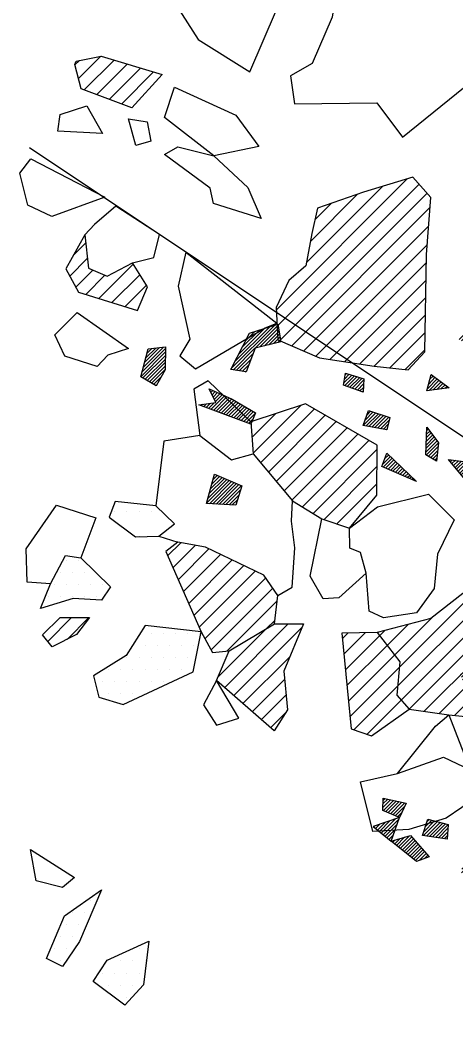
# Model space of a CAD drawing. Header units: metres. Extents: x -2.07 to 0.01, y -18 to -14.82.
# Drawn here: x -2.01 to -1.561, y -17.997 to -16.969 of the extents above; entities that cross this region are included whole.
import ezdxf

# ---------------------------------------------------------------- set-up
doc = ezdxf.new("R2010")
doc.units = ezdxf.units.M
doc.header["$LTSCALE"] = 25
doc.header["$MEASUREMENT"] = 0
doc.linetypes.add('STRICHPUNKTX2', pattern=[2, 1, -0.5, 0, -0.5])
doc.layers.get('0').update_dxf_attribs({"linetype": 'CONTINUOUS'})
for name, color, linetype in [('FEUER', 1, 'CONTINUOUS'), ('GRABUNGSGRENZE', 3, 'STRICHPUNKTX2'), ('KNOCHEN', 2, 'CONTINUOUS'), ('STEINE', 4, 'CONTINUOUS'), ('STEINESCHRAFF', 4, 'CONTINUOUS')]:
    doc.layers.add(name, color=color, linetype=linetype)

# ---------------------------------------------------------------- blocks, each defined once
blk = doc.blocks.new('*X1')
at = {"color": 0}
for p, q in [((-179.29, -1732.8), (-174.8, -1728.32)), ((-178.9, -1732.06), (-175.32, -1728.48)), ((-178.51, -1731.32), (-175.83, -1728.64)), ((-178.12, -1730.57), (-176.35, -1728.8)), ((-177.73, -1729.83), (-176.86, -1728.96)), ((-176.78, -1730.65), (-174.43, -1728.29)), ((-176.31, -1730.53), (-174.37, -1728.6)), ((-175.84, -1730.42), (-174.32, -1728.9)), ((-175.37, -1730.3), (-174.27, -1729.2)), ((-174.9, -1730.19), (-174.22, -1729.5)), ((-174.43, -1730.07), (-174.17, -1729.8)), ((-188.57, -1733.6), (-186.02, -1731.05)), ((-188.45, -1733.12), (-186.01, -1730.69)), ((-188.32, -1732.64), (-186.24, -1730.56)), ((-188.18, -1732.15), (-186.64, -1730.6)), ((-188.05, -1731.67), (-187.03, -1730.65)), ((-187.92, -1731.18), (-187.43, -1730.69)), ((-179.03, -1732.9), (-176.81, -1730.67)), ((-178.73, -1732.95), (-177.02, -1731.24)), ((-188.35, -1733.73), (-186.03, -1731.41)), ((-188.12, -1733.86), (-186.04, -1731.78)), ((-187.9, -1733.99), (-186.05, -1732.14)), ((-178.42, -1733), (-177.24, -1731.81)), ((-187.68, -1734.12), (-186.06, -1732.5)), ((-187.45, -1734.25), (-186.07, -1732.86)), ((-178.12, -1733.05), (-177.45, -1732.38)), ((-177.81, -1733.09), (-177.66, -1732.95)), ((-167.59, -1733.84), (-167.11, -1733.35)), ((-167.52, -1733.41), (-167.38, -1733.27)), ((-187.23, -1734.38), (-186.5, -1733.64)), ((-167.67, -1734.26), (-166.84, -1733.43)), ((-167.56, -1734.51), (-166.56, -1733.51)), ((-167.3, -1734.6), (-166.29, -1733.59)), ((-167.04, -1734.69), (-166.02, -1733.68)), ((-166.78, -1734.79), (-165.75, -1733.76)), ((-166.52, -1734.88), (-165.61, -1733.97)), ((-166.25, -1734.97), (-165.62, -1734.34)), ((-187.01, -1734.51), (-186.96, -1734.46)), ((-181.46, -1734.97), (-181.39, -1734.9)), ((-181.35, -1735.21), (-181.14, -1735.01)), ((-181.23, -1735.45), (-180.9, -1735.12)), ((-181.12, -1735.7), (-180.66, -1735.23)), ((-181.01, -1735.94), (-180.42, -1735.35)), ((-165.99, -1735.06), (-165.64, -1734.71)), ((-165.73, -1735.16), (-165.65, -1735.07)), ((-182.35, -1736.57), (-182.21, -1736.43)), ((-182.09, -1736.66), (-181.81, -1736.39)), ((-181.83, -1736.76), (-181.41, -1736.34)), ((-181.58, -1736.86), (-181.01, -1736.29)), ((-181.32, -1736.95), (-179.93, -1735.57)), ((-181.06, -1737.05), (-179.69, -1735.68)), ((-180.9, -1736.18), (-180.18, -1735.46)), ((-180.8, -1737.15), (-179.45, -1735.79)), ((-180.55, -1737.24), (-179.21, -1735.9)), ((-180.29, -1737.34), (-178.98, -1736.03)), ((-180.03, -1737.43), (-178.75, -1736.16)), ((-179.77, -1737.53), (-178.53, -1736.29)), ((-179.52, -1737.63), (-178.31, -1736.42)), ((-179.26, -1737.72), (-178.08, -1736.55)), ((-179, -1737.82), (-177.86, -1736.67)), ((-178.74, -1737.92), (-177.63, -1736.8)), ((-178.49, -1738.01), (-177.41, -1736.93)), ((-178.23, -1738.11), (-177.19, -1737.06)), ((-177.97, -1738.2), (-176.96, -1737.19)), ((-177.72, -1738.3), (-176.79, -1737.37)), ((-165.65, -1738.61), (-164.36, -1737.32)), ((-165.46, -1738.07), (-164.63, -1737.23)), ((-165.36, -1738.67), (-164.09, -1737.41)), ((-165.26, -1737.51), (-164.89, -1737.14)), ((-165.06, -1738.72), (-163.83, -1737.49)), ((-177.46, -1738.4), (-177.02, -1737.96)), ((-164.76, -1738.78), (-163.56, -1737.58)), ((-164.46, -1738.84), (-163.29, -1737.67)), ((-164.17, -1738.89), (-163.03, -1737.75)), ((-163.87, -1738.95), (-162.96, -1738.04)), ((-163.57, -1739.01), (-163.07, -1738.5)), ((-163.28, -1739.06), (-163.18, -1738.97)), ((-180.99, -1743.69), (-180.95, -1743.65)), ((-181.79, -1746.61), (-179.45, -1744.28)), ((-181.65, -1746.13), (-179.7, -1744.18)), ((-181.52, -1745.64), (-179.95, -1744.07)), ((-181.5, -1746.68), (-179.21, -1744.39)), ((-181.39, -1745.15), (-180.2, -1743.97)), ((-181.25, -1744.67), (-180.45, -1743.86)), ((-181.16, -1746.69), (-178.96, -1744.49)), ((-181.12, -1744.18), (-180.7, -1743.76)), ((-180.82, -1746.71), (-178.71, -1744.6)), ((-180.49, -1746.73), (-178.46, -1744.7)), ((-180.15, -1746.75), (-178.21, -1744.81)), ((-179.82, -1746.77), (-178.29, -1745.24)), ((-179.48, -1746.78), (-178.45, -1745.75)), ((-179.14, -1746.8), (-178.61, -1746.26)), ((-178.81, -1746.82), (-178.77, -1746.77))]:
    blk.add_line(p, q, dxfattribs=at)
blk = doc.blocks.new('*X2')
at = {"color": 0}
for p, q in [((-140.36, -1729.23), (-139.37, -1728.23)), ((-140.13, -1728.64), (-139.64, -1728.15)), ((-155.76, -1729.78), (-154.5, -1728.52)), ((-155.54, -1729.92), (-154.31, -1728.68)), ((-155.33, -1730.05), (-154.12, -1728.85)), ((-155.11, -1730.19), (-153.93, -1729.01)), ((-154.9, -1730.33), (-153.74, -1729.17)), ((-140.31, -1729.53), (-139.09, -1728.32)), ((-140, -1729.57), (-138.82, -1728.4)), ((-139.69, -1729.62), (-138.55, -1728.48)), ((-139.38, -1729.66), (-138.28, -1728.56)), ((-139.07, -1729.71), (-138.01, -1728.65)), ((-138.76, -1729.75), (-138.14, -1729.13)), ((-137.17, -1730.99), (-135.44, -1729.26)), ((-137.09, -1730.56), (-135.32, -1728.78)), ((-137.01, -1730.12), (-135.63, -1728.74)), ((-136.93, -1729.69), (-136.04, -1728.8)), ((-136.85, -1729.25), (-136.45, -1728.85)), ((-154.68, -1730.47), (-153.62, -1729.4)), ((-138.45, -1729.8), (-138.26, -1729.61)), ((-137.23, -1731.41), (-135.56, -1729.73)), ((-136.87, -1731.39), (-135.68, -1730.2)), ((-154.46, -1730.6), (-154.19, -1730.33)), ((-136.5, -1731.38), (-135.8, -1730.68)), ((-136.13, -1731.36), (-135.92, -1731.15)), ((-158.65, -1733.37), (-158.63, -1733.36)), ((-159.05, -1734.84), (-158.03, -1733.82)), ((-158.91, -1734.35), (-158.23, -1733.66)), ((-158.87, -1735.01), (-157.83, -1733.97)), ((-158.78, -1733.86), (-158.43, -1733.51)), ((-158.46, -1734.96), (-157.63, -1734.12)), ((-158.06, -1734.91), (-157.42, -1734.27)), ((-157.65, -1734.85), (-157.22, -1734.42)), ((-157.24, -1734.8), (-157.02, -1734.58)), ((-156.84, -1734.75), (-156.82, -1734.73)), ((-159.16, -1739.89), (-158.65, -1739.39)), ((-159.14, -1739.53), (-158.81, -1739.19)), ((-159.13, -1739.16), (-158.96, -1738.99)), ((-159.11, -1738.79), (-159.11, -1738.78)), ((-159.21, -1741.36), (-158.05, -1740.2)), ((-159.2, -1741), (-158.2, -1740)), ((-159.18, -1740.63), (-158.35, -1739.8)), ((-159.17, -1740.26), (-158.5, -1739.59)), ((-159.17, -1741.67), (-157.9, -1740.4)), ((-158.95, -1741.81), (-157.93, -1740.79)), ((-158.73, -1741.94), (-157.97, -1741.19)), ((-158.5, -1742.07), (-158.02, -1741.58)), ((-155.55, -1743.71), (-152.88, -1741.04)), ((-155.39, -1743.91), (-152.61, -1741.12)), ((-155.23, -1744.1), (-152.5, -1741.37)), ((-155.08, -1744.31), (-152.39, -1741.62)), ((-154.57, -1742.37), (-153.18, -1740.99)), ((-154.55, -1742.01), (-153.48, -1740.93)), ((-154.54, -1741.64), (-153.77, -1740.87)), ((-154.53, -1741.28), (-154.07, -1740.82)), ((-154.52, -1740.91), (-154.37, -1740.76)), ((-163.63, -1742.6), (-162.85, -1741.82)), ((-163.6, -1742.92), (-162.67, -1742)), ((-163.42, -1742.03), (-163.03, -1741.65)), ((-163.35, -1743.02), (-162.49, -1742.17)), ((-163.1, -1743.13), (-162.31, -1742.34)), ((-162.85, -1743.24), (-162.13, -1742.51)), ((-158.28, -1742.2), (-158.06, -1741.98)), ((-156.83, -1742.16), (-156.79, -1742.12)), ((-156.67, -1742.35), (-156.48, -1742.16)), ((-156.51, -1742.55), (-156.16, -1742.2)), ((-156.35, -1742.74), (-155.85, -1742.25)), ((-156.19, -1742.94), (-155.54, -1742.29)), ((-156.03, -1743.13), (-155.23, -1742.33)), ((-155.87, -1743.32), (-154.92, -1742.37)), ((-155.71, -1743.52), (-154.61, -1742.42)), ((-154.94, -1744.52), (-152.29, -1741.86)), ((-154.8, -1744.73), (-152.18, -1742.11)), ((-154.66, -1744.94), (-152.08, -1742.36)), ((-154.51, -1745.15), (-151.97, -1742.61)), ((-162.61, -1743.34), (-161.95, -1742.69)), ((-162.36, -1743.45), (-161.77, -1742.86)), ((-162.11, -1743.56), (-161.59, -1743.03)), ((-161.87, -1743.66), (-161.41, -1743.2)), ((-161.62, -1743.77), (-161.23, -1743.38)), ((-161.37, -1743.88), (-161.04, -1743.55)), ((-154.37, -1745.36), (-151.86, -1742.85)), ((-154.23, -1745.57), (-151.73, -1743.07)), ((-153.85, -1745.55), (-151.57, -1743.26)), ((-153.45, -1745.5), (-151.4, -1743.45)), ((-153.05, -1745.45), (-151.24, -1743.64)), ((-161.12, -1743.98), (-160.86, -1743.72)), ((-160.88, -1744.09), (-160.68, -1743.89)), ((-160.63, -1744.2), (-160.5, -1744.07)), ((-160.38, -1744.3), (-160.32, -1744.24)), ((-152.65, -1745.4), (-151.07, -1743.83)), ((-152.24, -1745.36), (-150.91, -1744.02)), ((-151.84, -1745.31), (-150.74, -1744.21)), ((-150.63, -1744.45), (-150.45, -1744.27)), ((-150.52, -1744.69), (-150.15, -1744.32)), ((-150.41, -1744.93), (-149.85, -1744.37)), ((-150.3, -1745.18), (-149.55, -1744.42)), ((-150.19, -1745.42), (-149.24, -1744.48)), ((-150.08, -1745.66), (-148.94, -1744.53)), ((-149.97, -1745.91), (-148.64, -1744.58)), ((-149.86, -1746.15), (-148.34, -1744.63)), ((-151.44, -1745.26), (-151.14, -1744.96)), ((-149.75, -1746.39), (-148.44, -1745.09)), ((-149.64, -1746.64), (-148.55, -1745.55)), ((-149.52, -1746.88), (-148.67, -1746.02)), ((-149.41, -1747.12), (-148.78, -1746.49)), ((-149.3, -1747.37), (-148.9, -1746.96)), ((-149.19, -1747.61), (-149.01, -1747.43)), ((-139.12, -1761.93), (-137.89, -1760.7)), ((-138.97, -1762.14), (-137.61, -1760.78)), ((-138.88, -1761.34), (-138.16, -1760.62)), ((-138.83, -1762.35), (-137.34, -1760.86)), ((-138.68, -1762.56), (-137.07, -1760.94)), ((-138.54, -1762.77), (-136.79, -1761.02)), ((-138.4, -1762.97), (-136.52, -1761.1)), ((-138.25, -1763.18), (-136.24, -1761.18)), ((-138.11, -1763.39), (-135.97, -1761.26)), ((-137.96, -1763.6), (-135.7, -1761.33)), ((-137.82, -1763.81), (-135.42, -1761.41)), ((-137.64, -1763.98), (-135.15, -1761.49)), ((-137.38, -1764.08), (-134.87, -1761.57)), ((-137.12, -1764.17), (-134.6, -1761.65)), ((-136.86, -1764.27), (-134.33, -1761.73)), ((-136.61, -1764.37), (-134.14, -1761.9)), ((-136.35, -1764.46), (-133.99, -1762.1)), ((-155.44, -1764.81), (-153.58, -1762.96)), ((-155.34, -1765.07), (-153.46, -1763.19)), ((-136.09, -1764.56), (-133.84, -1762.31)), ((-135.83, -1764.65), (-133.69, -1762.51)), ((-135.58, -1764.75), (-133.54, -1762.71)), ((-135.32, -1764.85), (-133.39, -1762.92)), ((-135.06, -1764.94), (-133.24, -1763.12)), ((-155.63, -1764.3), (-155.53, -1764.2)), ((-155.53, -1764.55), (-154.53, -1763.55)), ((-155.05, -1765.13), (-153.35, -1763.43)), ((-154.39, -1764.83), (-153.23, -1763.66)), ((-153.73, -1764.52), (-153.11, -1763.9)), ((-153.07, -1764.22), (-152.99, -1764.14)), ((-134.55, -1764.78), (-133.09, -1763.33)), ((-133.89, -1764.48), (-132.94, -1763.53)), ((-133.23, -1764.17), (-132.79, -1763.73)), ((-153.56, -1767.18), (-152.54, -1766.16)), ((-153.4, -1767.37), (-152.03, -1766)), ((-153.24, -1767.56), (-151.51, -1765.83)), ((-153.08, -1767.76), (-150.99, -1765.67)), ((-152.92, -1767.95), (-150.47, -1765.5)), ((-152.76, -1768.15), (-150.27, -1765.65)), ((-152.52, -1768.26), (-150.2, -1765.94)), ((-151.76, -1767.85), (-150.13, -1766.22)), ((-153.87, -1766.79), (-153.58, -1766.49)), ((-153.72, -1766.98), (-153.06, -1766.33)), ((-151, -1767.44), (-150.06, -1766.5)), ((-150.24, -1767.04), (-149.99, -1766.79)), ((-147.11, -1767.8), (-146.54, -1767.23)), ((-147.02, -1767.36), (-146.75, -1767.08)), ((-147.27, -1768.67), (-146.12, -1767.52)), ((-147.19, -1768.23), (-146.33, -1767.37)), ((-147.17, -1768.92), (-145.91, -1767.66)), ((-146.95, -1769.05), (-145.71, -1767.81)), ((-146.73, -1769.18), (-145.5, -1767.95)), ((-146.5, -1769.31), (-145.29, -1768.1)), ((-146.28, -1769.45), (-145.08, -1768.24)), ((-146.06, -1769.58), (-145.04, -1768.56)), ((-145.84, -1769.71), (-145.28, -1769.15)), ((-145.62, -1769.84), (-145.52, -1769.74)), ((-145.55, -1770.12), (-145.32, -1769.9)), ((-145.52, -1770.45), (-145.01, -1769.94)), ((-145.49, -1770.77), (-144.69, -1769.98)), ((-145.46, -1771.1), (-144.38, -1770.01)), ((-145.43, -1771.42), (-144.06, -1770.05)), ((-145, -1771.35), (-143.75, -1770.09)), ((-144.43, -1771.13), (-143.43, -1770.13)), ((-143.86, -1770.92), (-143.12, -1770.17)), ((-143.29, -1770.7), (-142.8, -1770.21)), ((-142.72, -1770.48), (-142.49, -1770.25)), ((-152.98, -1776.14), (-151.15, -1774.32)), ((-152.55, -1776.06), (-150.98, -1774.5)), ((-152.11, -1775.98), (-150.81, -1774.68)), ((-151.68, -1775.9), (-150.64, -1774.87)), ((-151.24, -1775.82), (-150.47, -1775.05)), ((-150.81, -1775.74), (-150.31, -1775.24)), ((-150.38, -1775.66), (-150.14, -1775.42)), ((-150.53, -1777.58), (-148.85, -1775.9)), ((-150.45, -1777.85), (-148.58, -1775.98)), ((-150.4, -1777.1), (-149.13, -1775.83)), ((-150.26, -1776.61), (-149.4, -1775.75)), ((-150.13, -1776.12), (-149.68, -1775.67)), ((-150.13, -1777.89), (-148.3, -1776.06)), ((-149.99, -1775.63), (-149.96, -1775.6)), ((-149.81, -1777.92), (-148.02, -1776.14)), ((-149.49, -1777.96), (-147.75, -1776.21)), ((-149.17, -1777.99), (-147.47, -1776.29)), ((-148.85, -1778.02), (-147.26, -1776.43)), ((-163.64, -1777.96), (-162.83, -1777.16)), ((-163.62, -1777.59), (-163.12, -1777.1)), ((-163.61, -1777.22), (-163.41, -1777.03)), ((-163.61, -1778.29), (-162.54, -1777.22)), ((-163.36, -1778.39), (-162.25, -1777.29)), ((-163.11, -1778.49), (-161.96, -1777.35)), ((-162.86, -1778.6), (-161.67, -1777.41)), ((-162.61, -1778.7), (-161.38, -1777.48)), ((-148.53, -1778.06), (-147.66, -1777.19)), ((-162.36, -1778.81), (-161.39, -1777.84)), ((-162.11, -1778.91), (-161.68, -1778.48)), ((-148.21, -1778.09), (-148.06, -1777.94)), ((-164.38, -1780.12), (-163.93, -1779.67)), ((-164.18, -1780.28), (-163.4, -1779.49)), ((-163.99, -1780.44), (-162.87, -1779.31)), ((-163.8, -1780.6), (-162.33, -1779.13)), ((-163.61, -1780.76), (-161.95, -1779.11)), ((-163.41, -1780.92), (-162.15, -1779.66)), ((-159.46, -1780.85), (-158.02, -1779.41)), ((-159.44, -1780.49), (-158.3, -1779.34)), ((-159.27, -1779.95), (-158.58, -1779.26)), ((-159.15, -1780.9), (-157.74, -1779.49)), ((-159.09, -1779.42), (-158.85, -1779.19)), ((-158.84, -1780.94), (-157.46, -1779.57)), ((-158.53, -1780.98), (-157.18, -1779.64)), ((-144.45, -1781.76), (-142.01, -1779.31)), ((-144.2, -1781.86), (-142, -1779.66)), ((-164.57, -1779.95), (-164.47, -1779.85)), ((-163.22, -1781.08), (-162.35, -1780.21)), ((-158.22, -1781.03), (-156.91, -1779.72)), ((-157.91, -1781.07), (-156.93, -1780.09)), ((-157.6, -1781.12), (-156.95, -1780.47)), ((-148.67, -1780.67), (-148.66, -1780.66)), ((-143.94, -1781.95), (-141.99, -1780)), ((-143.68, -1782.05), (-141.98, -1780.34)), ((-143.43, -1782.15), (-141.97, -1780.69)), ((-163.03, -1781.24), (-162.54, -1780.76)), ((-162.84, -1781.4), (-162.74, -1781.3)), ((-162.64, -1781.56), (-162.41, -1781.33)), ((-162.44, -1781.72), (-161.9, -1781.17)), ((-162.24, -1781.87), (-161.39, -1781.02)), ((-162.05, -1782.03), (-160.88, -1780.86)), ((-161.85, -1782.18), (-160.65, -1780.99)), ((-161.65, -1782.34), (-160.49, -1781.18)), ((-161.45, -1782.5), (-160.32, -1781.37)), ((-161.26, -1782.65), (-160.16, -1781.55)), ((-157.29, -1781.16), (-156.98, -1780.85)), ((-149.09, -1782.15), (-148.41, -1781.47)), ((-148.95, -1781.66), (-148.49, -1781.2)), ((-148.81, -1781.16), (-148.58, -1780.93)), ((-144.71, -1781.66), (-144.09, -1781.05)), ((-143.17, -1782.24), (-141.96, -1781.03)), ((-142.91, -1782.34), (-141.95, -1781.38)), ((-142.66, -1782.44), (-141.94, -1781.72)), ((-161.06, -1782.81), (-159.99, -1781.74)), ((-160.86, -1782.96), (-159.83, -1781.93)), ((-160.66, -1783.12), (-159.66, -1782.12)), ((-160.46, -1783.27), (-159.5, -1782.31)), ((-160.27, -1783.43), (-159.33, -1782.49)), ((-159.87, -1783.39), (-159.17, -1782.68)), ((-149.23, -1782.65), (-148.32, -1781.74)), ((-149.07, -1782.84), (-148.24, -1782.01)), ((-148.91, -1783.03), (-148.15, -1782.28)), ((-148.74, -1783.22), (-148.07, -1782.55)), ((-142.4, -1782.53), (-141.93, -1782.07)), ((-142.14, -1782.63), (-141.92, -1782.41)), ((-159.34, -1783.21), (-159, -1782.87)), ((-155.53, -1784.7), (-154.16, -1783.33)), ((-155.49, -1784.31), (-154.42, -1783.25)), ((-155.28, -1783.74), (-154.69, -1783.16)), ((-155.23, -1784.76), (-153.9, -1783.42)), ((-155.06, -1783.17), (-154.95, -1783.07)), ((-154.93, -1784.81), (-153.63, -1783.51)), ((-154.63, -1784.87), (-153.37, -1783.6)), ((-154.34, -1784.92), (-153.1, -1783.69)), ((-154.04, -1784.98), (-152.84, -1783.78)), ((-148.58, -1783.41), (-147.98, -1782.81)), ((-148.42, -1783.6), (-147.9, -1783.08)), ((-148.25, -1783.79), (-147.81, -1783.35)), ((-148.09, -1783.98), (-147.73, -1783.62)), ((-153.74, -1785.04), (-152.57, -1783.87)), ((-153.44, -1785.09), (-152.83, -1784.47)), ((-147.93, -1784.17), (-147.65, -1783.89)), ((-147.76, -1784.36), (-147.56, -1784.16)), ((-147.6, -1784.55), (-147.48, -1784.43)), ((-147.44, -1784.74), (-147.39, -1784.7)), ((-153.14, -1785.15), (-153.11, -1785.11)), ((-147.27, -1784.93), (-147.22, -1784.88)), ((-147.11, -1785.12), (-146.93, -1784.94)), ((-146.94, -1785.31), (-146.63, -1785)), ((-146.78, -1785.5), (-146.34, -1785.06)), ((-146.61, -1785.68), (-146.05, -1785.12)), ((-146.44, -1785.87), (-145.75, -1785.18)), ((-146.28, -1786.06), (-145.46, -1785.24)), ((-146.11, -1786.25), (-145.17, -1785.3)), ((-145.95, -1786.43), (-144.87, -1785.36)), ((-145.78, -1786.62), (-144.58, -1785.42)), ((-145.61, -1786.81), (-144.29, -1785.48)), ((-145.45, -1787), (-143.99, -1785.54)), ((-145.19, -1787.09), (-143.7, -1785.6)), ((-144.23, -1786.48), (-143.41, -1785.66)), ((-143.26, -1785.87), (-143.11, -1785.72)), ((-141.12, -1787.97), (-138.9, -1785.75)), ((-141.09, -1787.59), (-138.68, -1785.18)), ((-152.55, -1786.32), (-152.33, -1786.1)), ((-152.47, -1786.59), (-151.94, -1786.06)), ((-152.38, -1786.86), (-151.55, -1786.03)), ((-152.3, -1787.13), (-151.16, -1785.99)), ((-152.21, -1787.39), (-150.77, -1785.96)), ((-151.64, -1787.18), (-150.38, -1785.92)), ((-150.34, -1786.23), (-149.99, -1785.89)), ((-141.15, -1788.36), (-139.12, -1786.33)), ((-141.07, -1787.21), (-140.13, -1786.28)), ((-151.32, -1791.1), (-148.05, -1787.83)), ((-150.88, -1791.01), (-147.75, -1787.89)), ((-141.21, -1789.12), (-139.56, -1787.47)), ((-141.18, -1788.74), (-139.34, -1786.9)), ((-152.09, -1790.11), (-150.85, -1788.86)), ((-151.94, -1790.31), (-150.29, -1788.66)), ((-151.78, -1790.5), (-149.73, -1788.45)), ((-151.63, -1790.7), (-149.17, -1788.24)), ((-151.47, -1790.9), (-148.61, -1788.03)), ((-150.19, -1790.67), (-147.74, -1788.23)), ((-149.49, -1790.33), (-147.73, -1788.58)), ((-148.8, -1789.99), (-147.72, -1788.92)), ((-141.26, -1789.88), (-139.8, -1788.42)), ((-141.24, -1789.5), (-139.7, -1787.96)), ((-140.97, -1789.94), (-139.91, -1788.88)), ((-152.56, -1789.51), (-152.54, -1789.49)), ((-152.41, -1789.71), (-151.97, -1789.28)), ((-152.25, -1789.91), (-151.41, -1789.07)), ((-148.11, -1789.65), (-147.72, -1789.26)), ((-140.67, -1790), (-140.02, -1789.34)), ((-140.37, -1790.05), (-140.12, -1789.8))]:
    blk.add_line(p, q, dxfattribs=at)
blk = doc.blocks.new('*X11')
at = {"color": 0}
for p, q in [((-195.35, -1701.49), (-194.89, -1701.03)), ((-194.98, -1702.89), (-192.69, -1700.59)), ((-194.4, -1704.07), (-191.32, -1700.99)), ((-193.11, -1704.55), (-189.96, -1701.4)), ((-191.83, -1705.04), (-188.6, -1701.81)), ((-190.54, -1705.52), (-187.25, -1702.22)), ((-174.63, -1726.73), (-161.12, -1713.22)), ((-174.53, -1728.39), (-159.9, -1713.77)), ((-174.24, -1729.88), (-159.08, -1714.71)), ((-171.5, -1721.83), (-163.68, -1714.01)), ((-171.09, -1719.66), (-166.28, -1714.84)), ((-170.63, -1717.43), (-168.96, -1715.76)), ((-173.01, -1730.41), (-158.78, -1716.18)), ((-171.77, -1730.94), (-158.92, -1718.09)), ((-195.49, -1721.07), (-194.24, -1719.82)), ((-170.54, -1731.47), (-159.05, -1719.99)), ((-195.88, -1723.23), (-194.08, -1721.43)), ((-192.89, -1725.55), (-189.34, -1722)), ((-169.1, -1731.81), (-159.14, -1721.85)), ((-195.27, -1724.39), (-193.51, -1722.63)), ((-191.55, -1725.97), (-188.67, -1723.09)), ((-194.24, -1725.12), (-192.27, -1723.15)), ((-167.57, -1732.05), (-159.17, -1723.65)), ((-190.2, -1726.39), (-187.99, -1724.18)), ((-166.04, -1732.29), (-159.2, -1725.44)), ((-164.52, -1732.52), (-159.23, -1727.24)), ((-162.92, -1732.69), (-159.27, -1729.04)), ((-161.32, -1732.86), (-159.3, -1730.84)), ((-177.11, -1739.81), (-174.7, -1737.41)), ((-176.98, -1741.46), (-172.08, -1736.56)), ((-176.22, -1742.46), (-170.68, -1736.92)), ((-175.41, -1743.42), (-169.56, -1737.57)), ((-174.61, -1744.39), (-168.44, -1738.22)), ((-173.8, -1745.35), (-167.32, -1738.87)), ((-173, -1746.31), (-166.21, -1739.52)), ((-171.92, -1747), (-165.09, -1740.17)), ((-170.82, -1747.67), (-164.24, -1741.08)), ((-169.69, -1748.3), (-164.24, -1742.85)), ((-168.37, -1748.75), (-164.24, -1744.63)), ((-185.81, -1752.05), (-184.46, -1750.7)), ((-185.27, -1753.28), (-182.96, -1750.97)), ((-184.72, -1754.5), (-181.56, -1751.33)), ((-184.18, -1755.72), (-180.36, -1751.9)), ((-183.63, -1756.95), (-179.16, -1752.47)), ((-183.09, -1758.17), (-177.97, -1753.05)), ((-182.55, -1759.39), (-176.77, -1753.62)), ((-181.95, -1760.57), (-175.7, -1754.31)), ((-181.33, -1761.71), (-174.98, -1755.36)), ((-179.68, -1761.84), (-174.52, -1756.67)), ((-162.11, -1765.47), (-153.1, -1756.46)), ((-161.93, -1763.52), (-154.53, -1756.13)), ((-161.76, -1766.89), (-151.83, -1756.96)), ((-198.15, -1760.86), (-195.69, -1758.4)), ((-196.16, -1760.64), (-193.93, -1758.4)), ((-179.92, -1765.61), (-173.37, -1759.06)), ((-175.61, -1759.53), (-174.77, -1758.69)), ((-163.2, -1761.27), (-161.04, -1759.1)), ((-162.43, -1762.26), (-158.49, -1758.32)), ((-160.93, -1767.83), (-151.81, -1758.71)), ((-180.62, -1764.54), (-175.61, -1759.53)), ((-178.98, -1766.44), (-171.93, -1759.39)), ((-167.8, -1760.56), (-167.23, -1759.99)), ((-167.65, -1762.17), (-165.44, -1759.97)), ((-163.98, -1760.27), (-163.45, -1759.75)), ((-167.49, -1763.79), (-163.98, -1760.27)), ((-167.34, -1765.4), (-163.2, -1761.27)), ((-159.38, -1768.05), (-152.82, -1761.49)), ((-178.04, -1767.26), (-173.23, -1762.45)), ((-167.18, -1767.01), (-162.43, -1762.26)), ((-167.03, -1768.62), (-161.93, -1763.52)), ((-157.83, -1768.27), (-152.85, -1763.29)), ((-177.1, -1768.09), (-173.77, -1764.76)), ((-166.61, -1769.97), (-162.11, -1765.47)), ((-156.26, -1768.47), (-153.28, -1765.49)), ((-176.15, -1768.91), (-173.61, -1766.37)), ((-165.29, -1770.43), (-161.76, -1766.89)), ((-175.21, -1769.74), (-173.57, -1768.1)), ((-160.99, -1767.89), (-160.93, -1767.83))]:
    blk.add_line(p, q, dxfattribs=at)
blk = doc.blocks.new('*X16')
at = {"color": 0}
for p, q in [((-191.25, -1747.5), (-191.25, -1747.5)), ((-190, -1747.5), (-190, -1747.5)), ((-188.75, -1747.5), (-188.75, -1747.5)), ((-187.5, -1747.5), (-187.5, -1747.5)), ((-188.75, -1750), (-188.75, -1750)), ((-187.5, -1750), (-187.5, -1750)), ((-196.25, -1752.5), (-196.25, -1752.5)), ((-195, -1752.5), (-195, -1752.5)), ((-196.875, -1753.75), (-196.875, -1753.75)), ((-195.625, -1753.75), (-195.625, -1753.75)), ((-194.375, -1753.75), (-194.375, -1753.75)), ((-197.5, -1755), (-197.5, -1755)), ((-196.25, -1755), (-196.25, -1755)), ((-195, -1755), (-195, -1755)), ((-193.75, -1755), (-193.75, -1755)), ((-192.5, -1755), (-192.5, -1755)), ((-198.125, -1756.25), (-198.125, -1756.25)), ((-196.875, -1756.25), (-196.875, -1756.25)), ((-195.625, -1756.25), (-195.625, -1756.25)), ((-194.375, -1756.25), (-194.375, -1756.25)), ((-193.125, -1756.25), (-193.125, -1756.25)), ((-187.5, -1760), (-187.5, -1760)), ((-186.25, -1760), (-186.25, -1760)), ((-185, -1760), (-185, -1760)), ((-183.75, -1760), (-183.75, -1760)), ((-182.5, -1760), (-182.5, -1760)), ((-189.375, -1761.25), (-189.375, -1761.25)), ((-188.125, -1761.25), (-188.125, -1761.25)), ((-186.875, -1761.25), (-186.875, -1761.25)), ((-185.625, -1761.25), (-185.625, -1761.25)), ((-184.375, -1761.25), (-184.375, -1761.25)), ((-183.125, -1761.25), (-183.125, -1761.25)), ((-190, -1762.5), (-190, -1762.5)), ((-188.75, -1762.5), (-188.75, -1762.5)), ((-187.5, -1762.5), (-187.5, -1762.5)), ((-186.25, -1762.5), (-186.25, -1762.5)), ((-185, -1762.5), (-185, -1762.5)), ((-183.75, -1762.5), (-183.75, -1762.5)), ((-191.875, -1763.75), (-191.875, -1763.75)), ((-190.625, -1763.75), (-190.625, -1763.75)), ((-189.375, -1763.75), (-189.375, -1763.75)), ((-188.125, -1763.75), (-188.125, -1763.75)), ((-186.875, -1763.75), (-186.875, -1763.75)), ((-185.625, -1763.75), (-185.625, -1763.75)), ((-184.375, -1763.75), (-184.375, -1763.75)), ((-183.125, -1763.75), (-183.125, -1763.75)), ((-192.5, -1765), (-192.5, -1765)), ((-191.25, -1765), (-191.25, -1765)), ((-190, -1765), (-190, -1765)), ((-188.75, -1765), (-188.75, -1765)), ((-187.5, -1765), (-187.5, -1765)), ((-186.25, -1765), (-186.25, -1765)), ((-191.875, -1766.25), (-191.875, -1766.25)), ((-190.625, -1766.25), (-190.625, -1766.25)), ((-189.375, -1766.25), (-189.375, -1766.25)), ((-188.125, -1766.25), (-188.125, -1766.25)), ((-193.75, -1787.5), (-193.75, -1787.5)), ((-195.625, -1788.75), (-195.625, -1788.75)), ((-194.375, -1788.75), (-194.375, -1788.75)), ((-196.25, -1790), (-196.25, -1790)), ((-195, -1790), (-195, -1790)), ((-196.875, -1791.25), (-196.875, -1791.25)), ((-195.625, -1791.25), (-195.625, -1791.25)), ((-197.5, -1792.5), (-197.5, -1792.5)), ((-196.25, -1792.5), (-196.25, -1792.5)), ((-188.75, -1792.5), (-188.75, -1792.5)), ((-196.875, -1793.75), (-196.875, -1793.75)), ((-191.875, -1793.75), (-191.875, -1793.75)), ((-190.625, -1793.75), (-190.625, -1793.75)), ((-189.375, -1793.75), (-189.375, -1793.75)), ((-188.125, -1793.75), (-188.125, -1793.75)), ((-192.5, -1795), (-192.5, -1795)), ((-191.25, -1795), (-191.25, -1795)), ((-190, -1795), (-190, -1795)), ((-188.75, -1795), (-188.75, -1795)), ((-191.875, -1796.25), (-191.875, -1796.25)), ((-190.625, -1796.25), (-190.625, -1796.25)), ((-189.375, -1796.25), (-189.375, -1796.25)), ((-191.25, -1797.5), (-191.25, -1797.5)), ((-190, -1797.5), (-190, -1797.5))]:
    blk.add_line(p, q, dxfattribs=at)

msp = doc.modelspace()

# ---------------------------------------------------------------- linework, layer by layer
at = {"layer": 'GRABUNGSGRENZE', "flags": 128}
msp.add_lwpolyline([(-1.2793, -17.9974), (-1.0735, -17.7184), (-2.0004, -17.1003)], dxfattribs=at)
at = {"layer": 'KNOCHEN'}
for points in [[(-1.7931, -17.3285), (-1.7736, -17.2912), (-1.7444, -17.282), (-1.7414, -17.3), (-1.768, -17.3066), (-1.7773, -17.3311), (-1.7931, -17.3285)], [(-1.8858, -17.336), (-1.878, -17.3073), (-1.8601, -17.3053), (-1.8607, -17.3289), (-1.8699, -17.3452), (-1.8858, -17.336)], [(-1.677, -17.3446), (-1.6749, -17.3323), (-1.656, -17.338), (-1.6566, -17.3518), (-1.677, -17.3446)], [(-1.5911, -17.3504), (-1.5864, -17.3336), (-1.568, -17.3474), (-1.5911, -17.3504)], [(-1.8259, -17.3648), (-1.8085, -17.3627), (-1.8152, -17.3484), (-1.8152, -17.3484), (-1.7917, -17.3592), (-1.7676, -17.3731), (-1.7723, -17.3848), (-1.8259, -17.3648)], [(-1.6566, -17.3861), (-1.651, -17.3708), (-1.629, -17.378), (-1.6321, -17.3908), (-1.6566, -17.3861)], [(-1.5922, -17.4164), (-1.5911, -17.3878), (-1.5911, -17.3878), (-1.5789, -17.4042), (-1.581, -17.4231), (-1.5922, -17.4164)], [(-1.6373, -17.4286), (-1.6321, -17.4148), (-1.6015, -17.444), (-1.6015, -17.444), (-1.6373, -17.4286)], [(-1.5687, -17.4211), (-1.5457, -17.4242), (-1.5451, -17.4073), (-1.5262, -17.4109), (-1.5181, -17.4299), (-1.5073, -17.4422), (-1.513, -17.4524), (-1.5422, -17.4559), (-1.5518, -17.4416), (-1.5687, -17.4211)], [(-1.818, -17.4666), (-1.8097, -17.4364), (-1.7816, -17.4483), (-1.7878, -17.4682), (-1.818, -17.4666)], [(-1.6365, -17.7827), (-1.636, -17.7699), (-1.6124, -17.7751), (-1.6191, -17.7899), (-1.6365, -17.7827)], [(-1.6279, -17.8144), (-1.6191, -17.7899), (-1.6463, -17.7991), (-1.6279, -17.8144)], [(-1.5956, -17.8084), (-1.59, -17.7915), (-1.569, -17.7972), (-1.57, -17.812), (-1.5956, -17.8084)], [(-1.6279, -17.8144), (-1.6079, -17.8084), (-1.5885, -17.8304), (-1.6018, -17.835), (-1.6279, -17.8144)]]:
    msp.add_lwpolyline(points, dxfattribs=at)
at = {"layer": 'STEINE'}
for points in [[(-1.6836, -16.8477), (-1.7515, -16.7744), (-1.7898, -16.7303), (-1.8444, -16.6831), (-1.8848, -16.6764), (-1.8961, -16.6887), (-1.8764, -16.7798), (-1.8734, -16.8141), (-1.9017, -16.9256), (-1.8542, -16.9456), (-1.8267, -16.9887), (-1.7735, -17.022), (-1.7458, -16.9581), (-1.7063, -16.9347), (-1.6877, -16.8641), (-1.6836, -16.8477)], [(-1.9521, -17.0109), (-1.9265, -17.0058), (-1.8636, -17.0249), (-1.8949, -17.0591), (-1.947, -17.0396), (-1.9536, -17.0145)]]:
    msp.add_lwpolyline(points, close=True, dxfattribs=at)
for points in [[(-1.6028, -16.8525), (-1.6576, -16.9066), (-1.6833, -16.9342), (-1.6885, -16.9659), (-1.709, -17.0135), (-1.7316, -17.0262), (-1.7275, -17.0549), (-1.6426, -17.054), (-1.6161, -17.0894), (-1.5443, -17.0312), (-1.5371, -17.0195), (-1.4965, -16.9438), (-1.495, -16.9224), (-1.4887, -16.8927), (-1.5067, -16.8998), (-1.5281, -16.8737), (-1.5741, -16.8592), (-1.6028, -16.8525)], [(-1.8611, -17.0689), (-1.8508, -17.0377), (-1.7879, -17.0665), (-1.764, -17.0988), (-1.8106, -17.1084), (-1.8611, -17.0689)], [(-1.9712, -17.083), (-1.9686, -17.0661), (-1.9414, -17.057), (-1.9251, -17.0857), (-1.9712, -17.083)], [(-1.8909, -17.098), (-1.8985, -17.0704), (-1.879, -17.0735), (-1.8755, -17.0935), (-1.8909, -17.098)], [(-1.8612, -17.1073), (-1.8474, -17.0991), (-1.8106, -17.1084), (-1.7753, -17.1413), (-1.7616, -17.173), (-1.8107, -17.1576), (-1.8142, -17.1417), (-1.8612, -17.1073)], [(-1.9227, -17.1512), (-1.9775, -17.171), (-2.002, -17.1592), (-2.0102, -17.1264), (-1.9989, -17.1116), (-1.9227, -17.1512)], [(-1.7464, -17.2646), (-1.7444, -17.2979), (-1.7015, -17.3164), (-1.6452, -17.3252), (-1.6104, -17.3289), (-1.593, -17.3105), (-1.5913, -17.2102), (-1.587, -17.1514), (-1.6054, -17.1304), (-1.6561, -17.1461), (-1.7037, -17.1624), (-1.7094, -17.1885), (-1.7156, -17.2217), (-1.7331, -17.237), (-1.7464, -17.2646)], [(-1.9115, -17.1604), (-1.9335, -17.1793), (-1.9433, -17.19), (-1.9397, -17.2243), (-1.9203, -17.2325), (-1.8942, -17.2188), (-1.8722, -17.2132), (-1.8665, -17.1897), (-1.9115, -17.1604)], [(-1.9433, -17.19), (-1.9628, -17.2248), (-1.95, -17.2488), (-1.8892, -17.2679), (-1.8789, -17.2434), (-1.8942, -17.2188)], [(-1.8394, -17.2076), (-1.8472, -17.2429), (-1.835, -17.2972), (-1.8453, -17.3146), (-1.8294, -17.3279), (-1.7577, -17.2856), (-1.7454, -17.281)], [(-1.8394, -17.2076), (-1.7454, -17.281)], [(-1.9742, -17.2928), (-1.9511, -17.2698), (-1.8985, -17.3068), (-1.9195, -17.3139), (-1.9308, -17.3256), (-1.964, -17.3148), (-1.9742, -17.2928)], [(-1.7723, -17.3823), (-1.8162, -17.3402), (-1.831, -17.3489), (-1.825, -17.3965), (-1.7923, -17.4216), (-1.7698, -17.4155)], [(-1.7723, -17.3823), (-1.7698, -17.4155), (-1.7295, -17.4637), (-1.6993, -17.4822), (-1.6707, -17.492), (-1.6425, -17.4578), (-1.6423, -17.4066), (-1.7159, -17.364), (-1.7723, -17.3823)], [(-1.825, -17.3965), (-1.8618, -17.4025), (-1.8702, -17.469)], [(-1.6504, -17.5775), (-1.6534, -17.5381), (-1.6595, -17.5171), (-1.6702, -17.5125), (-1.6707, -17.492), (-1.642, -17.4701), (-1.5892, -17.4569), (-1.5627, -17.4835), (-1.5802, -17.5188), (-1.5833, -17.5541), (-1.6018, -17.5791), (-1.6356, -17.5842), (-1.6504, -17.5775)], [(-1.8702, -17.469), (-1.9121, -17.4644), (-1.9183, -17.4807), (-1.8912, -17.5007), (-1.8672, -17.5003), (-1.8508, -17.4875), (-1.8702, -17.469)], [(-1.7445, -17.5614), (-1.7296, -17.5528), (-1.727, -17.5123), (-1.7305, -17.4847), (-1.7295, -17.4637)], [(-1.9788, -17.5491), (-2.0029, -17.5476), (-2.0038, -17.5133), (-1.9725, -17.4683), (-1.9321, -17.4812), (-1.9476, -17.5226)], [(-1.6534, -17.5381), (-1.6816, -17.5636), (-1.6979, -17.5646), (-1.7112, -17.5415), (-1.6993, -17.4822)], [(-1.8672, -17.5003), (-1.8477, -17.5064)], [(-1.8477, -17.5064), (-1.86, -17.5161), (-1.8234, -17.5986), (-1.8117, -17.6201), (-1.7948, -17.6181), (-1.7481, -17.5906), (-1.7445, -17.5614), (-1.7588, -17.5404), (-1.8191, -17.5116), (-1.8477, -17.5064)], [(-1.9891, -17.5747), (-1.9788, -17.5491), (-1.9634, -17.52), (-1.9476, -17.5226), (-1.9169, -17.5524), (-1.9262, -17.5661), (-1.9553, -17.5645), (-1.9891, -17.5747)], [(-1.5183, -17.5675), (-1.5541, -17.5593), (-1.587, -17.5848), (-1.6422, -17.5995), (-1.6188, -17.6297), (-1.6219, -17.664), (-1.6092, -17.6784), (-1.5682, -17.6841), (-1.5478, -17.6862), (-1.5288, -17.6463)], [(-1.9871, -17.6018), (-1.9687, -17.584), (-1.9385, -17.584), (-1.9518, -17.6014), (-1.9769, -17.6141)], [(-1.7481, -17.5906), (-1.718, -17.5906), (-1.7385, -17.6392), (-1.7345, -17.6791), (-1.7484, -17.7006), (-1.8076, -17.6488), (-1.7948, -17.6181)], [(-1.8234, -17.5986), (-1.8812, -17.5923), (-1.9007, -17.623), (-1.9345, -17.6439), (-1.9289, -17.6659), (-1.9039, -17.6736), (-1.8317, -17.64), (-1.8234, -17.5986)], [(-1.6422, -17.5995), (-1.6786, -17.5999), (-1.6691, -17.6987), (-1.6481, -17.7059), (-1.6092, -17.6784)], [(-1.9769, -17.6141), (-1.9871, -17.6018)], [(-1.8076, -17.6488), (-1.821, -17.6738), (-1.8077, -17.6948), (-1.7847, -17.6877), (-1.8076, -17.6488)], [(-1.6211, -17.7444), (-1.5821, -17.6958), (-1.5682, -17.6841), (-1.5464, -17.7409)], [(-1.6094, -17.8022), (-1.6468, -17.8042), (-1.6595, -17.753), (-1.6211, -17.7444), (-1.574, -17.7276), (-1.5464, -17.7409), (-1.5387, -17.7686), (-1.571, -17.7905), (-1.6094, -17.8022)], [(-1.9933, -17.8551), (-1.9994, -17.8229), (-1.9539, -17.8516), (-1.9662, -17.8618), (-1.9933, -17.8551)], [(-1.9827, -17.935), (-1.9642, -17.891), (-1.9263, -17.8645), (-1.9489, -17.9176), (-1.9664, -17.9432), (-1.9827, -17.935)], [(-1.9347, -17.9586), (-1.9203, -17.9366), (-1.8773, -17.9173), (-1.883, -17.9623), (-1.902, -17.9832), (-1.9347, -17.9586)]]:
    msp.add_lwpolyline(points, dxfattribs=at)

# ---------------------------------------------------------------- block references
at = {"layer": 'FEUER', "xscale": 0.01, "yscale": 0.01, "zscale": 0.01}
msp.add_blockref('*X11', (0, 0), dxfattribs=at)
at = {"layer": 'KNOCHEN', "xscale": 0.01, "yscale": 0.01, "zscale": 0.01}
for name in ['*X2', '*X1']:
    msp.add_blockref(name, (0, 0), dxfattribs=at)
at = {"layer": 'STEINESCHRAFF', "xscale": 0.01, "yscale": 0.01, "zscale": 0.01}
msp.add_blockref('*X16', (0, 0), dxfattribs=at)

doc.saveas('drawing.dxf')
